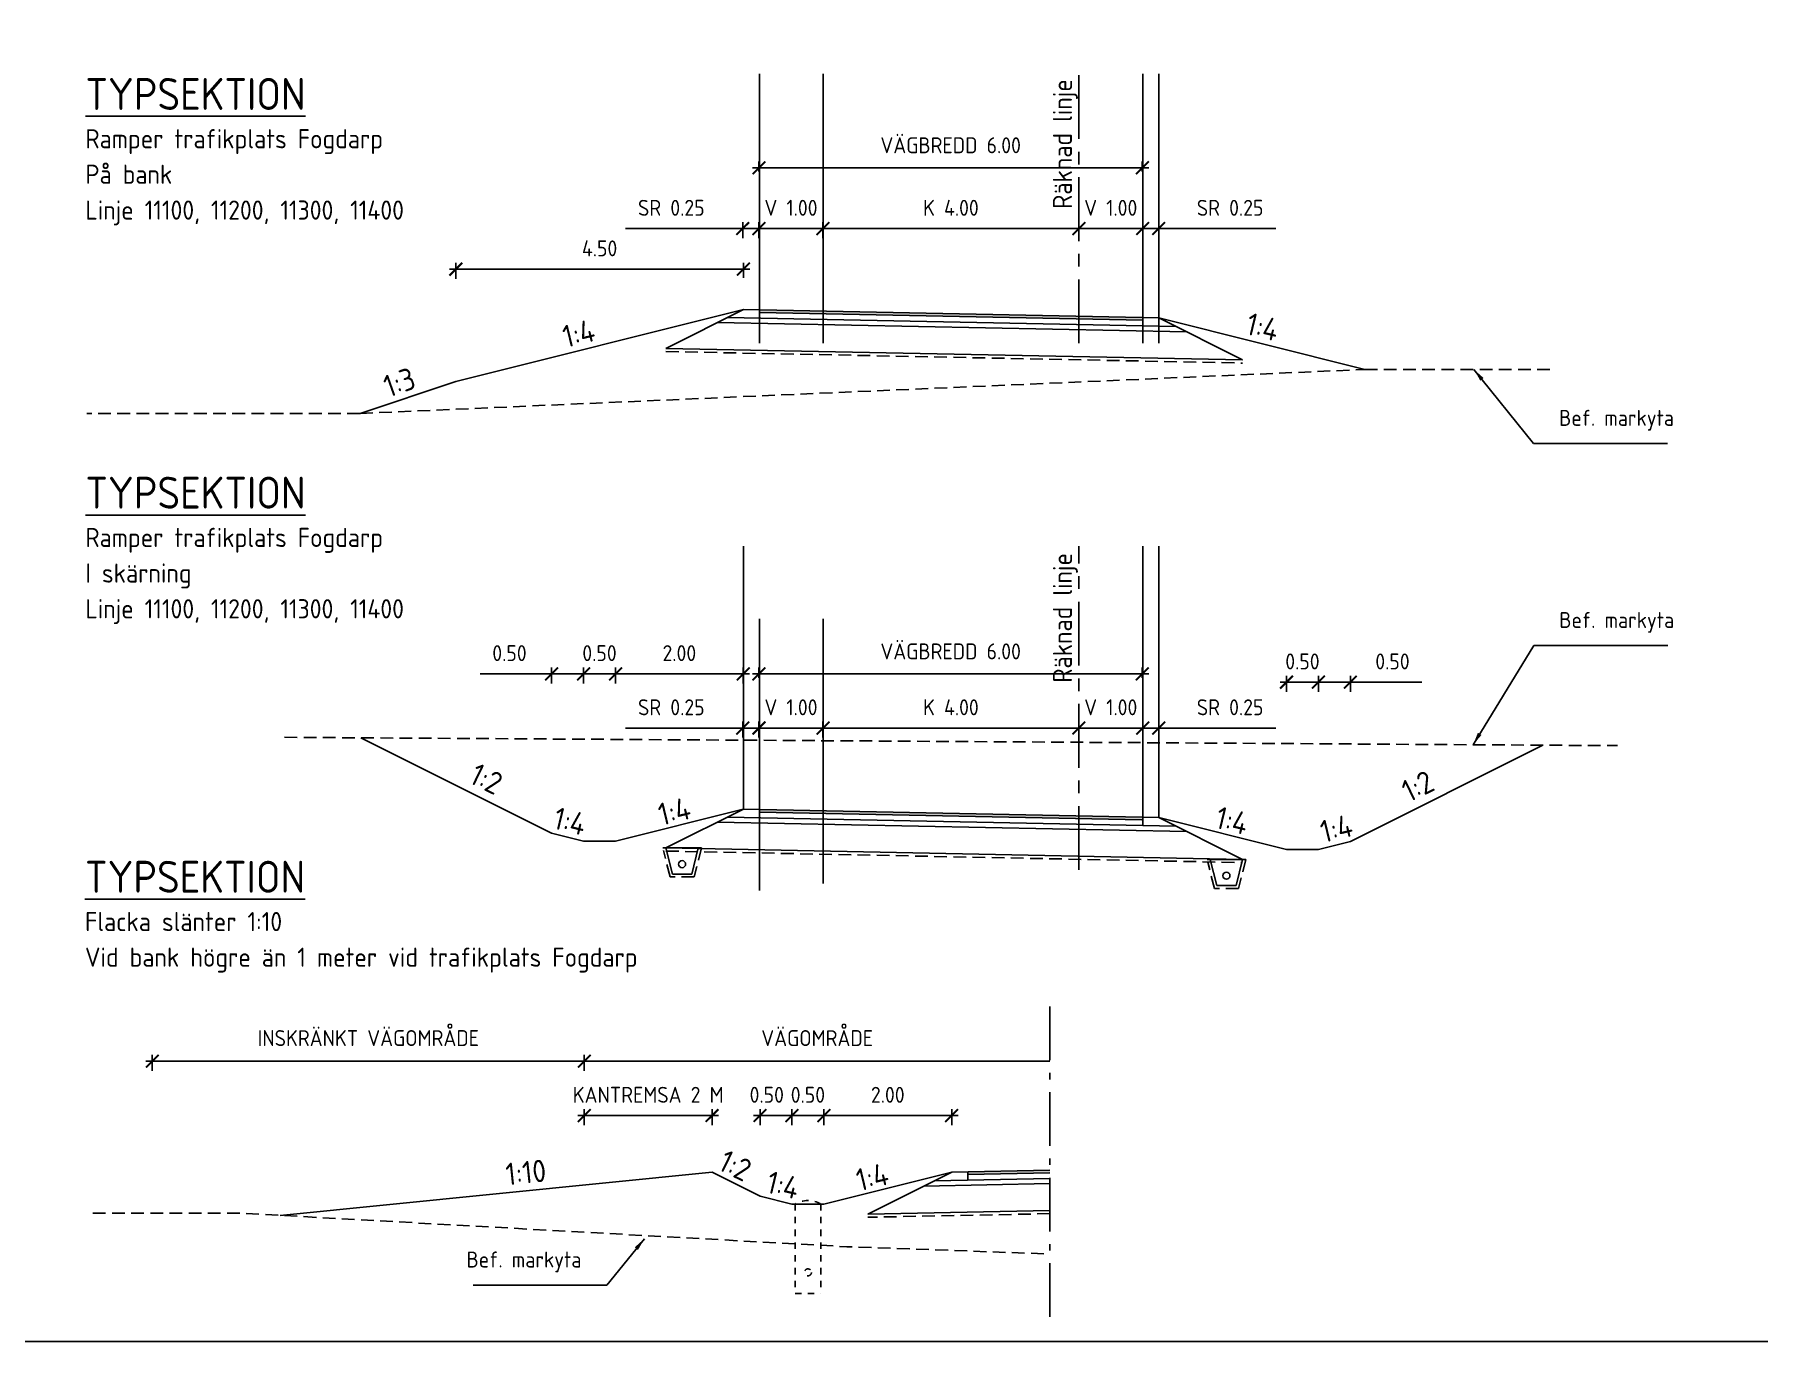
# Model space of a CAD drawing. Header units: metres. Extents: x 166439 to 168621, y 6226863 to 6228959.
# Drawn here: x 166595.54 to 166622.52, y 6226943.79 to 6226964.26 of the extents above; entities that cross this region are included whole.
import ezdxf

# ---------------------------------------------------------------- set-up
doc = ezdxf.new("R2010")
doc.units = ezdxf.units.M
doc.header["$LTSCALE"] = 0.1
doc.header["$MEASUREMENT"] = 0
for name, pattern in [('AA_DASHED_1', [2, 1, -1]), ('BH90_KONNEKTION', [6.7, 4.2, -1, 0.5, -1]), ('CENTER', [16, 10, -2, 2, -2]), ('DASHED_2', [3, 2, -1])]:
    doc.linetypes.add(name, pattern=pattern)
doc.layers.get('0').update_dxf_attribs({"linetype": 'CONTINUOUS'})
doc.layers.get('DEFPOINTS').update_dxf_attribs({"color": 5, "linetype": 'CONTINUOUS'})
for name, color, linetype in [('04_geotextil', 1, 'DASHED_2'), ('04_mått', 4, 'CONTINUOUS'), ('04_topp', 7, 'CONTINUOUS'), ('04_txt', 1, 'CONTINUOUS'), ('04_öb', 4, 'CONTINUOUS'), ('04_överyta', 3, 'CONTINUOUS'), ('3', 3, 'CONTINUOUS'), ('900_CENT', 4, 'CENTER'), ('Brunn_', 4, 'AA_DASHED_1'), ('KONNEKTION', 7, 'BH90_KONNEKTION'), ('M-372A', 8, 'DASHED_2'), ('M-373', 4, 'CONTINUOUS'), ('SEK', 1, 'CONTINUOUS')]:
    doc.layers.add(name, color=color, linetype=linetype)
doc.styles.add('ISO', font='iso.shx')
doc.dimstyles.new('BH90$0', dxfattribs={"dimscale": 0.05, "dimtxt": 2.5, "dimasz": 2, "dimexe": 1, "dimexo": 5, "dimgap": 2, "dimtad": 1, "dimzin": 0, "dimdsep": 46, "dimtxsty": 'ISO', "dimblk1": 'ARCHTICK', "dimblk2": 'ARCHTICK', "dimsah": 1, "dimcen": 1.5, "dimdle": 1, "dimadec": 0, "dimazin": 0, "dimtfac": 1, "dimtix": 1, "dimtmove": 0, "dimatfit": 3, "dimfxl": 1.5, "dimfxlon": 1, "dimtolj": 1, "dimtzin": 0, "dimarcsym": 0})
doc.dimstyles.new('BH90$7', dxfattribs={"dimscale": 0.05, "dimtxt": 2.5, "dimasz": 3, "dimexe": 2, "dimexo": 20, "dimgap": 1, "dimtad": 1, "dimzin": 0, "dimdsep": 46, "dimtxsty": 'ISO', "dimblk1": 'OPEN90', "dimblk2": 'OPEN90', "dimsah": 1, "dimcen": 4, "dimdle": 2, "dimadec": 0, "dimazin": 0, "dimtfac": 1, "dimtix": 1, "dimtmove": 0, "dimatfit": 3, "dimfxl": 2, "dimtolj": 1, "dimtzin": 0, "dimarcsym": 0})

# ---------------------------------------------------------------- blocks, each defined once
blk = doc.blocks.new('_ARCHTICK')
at = {"color": 0, "linetype": 'ByBlock', "const_width": 0.15}
blk.add_lwpolyline([(-0.5, -0.5), (0.5, 0.5)], dxfattribs=at)
blk = doc.blocks.new('*D207')
at = {"layer": '04_mått', "color": 0, "lineweight": -2}
for p, q in [((166607.781, 6226953.395), (166611.985, 6226953.395)), ((166607.881, 6226953.245), (166607.881, 6226953.495)), ((166611.885, 6226953.245), (166611.885, 6226953.495))]:
    blk.add_line(p, q, dxfattribs=at)
at = {"layer": 'DEFPOINTS', "color": 0}
for p in [(166611.885, 6226953.395), (166607.881, 6226952.099), (166611.885, 6226952.009)]:
    blk.add_point(p, dxfattribs=at)
at = {"layer": '04_mått', "color": 0, "lineweight": -2, "xscale": 0.2, "yscale": 0.2, "zscale": 0.2, "rotation": 180}
blk.add_blockref('_ARCHTICK', (166607.881, 6226953.395), dxfattribs=at)
at = {"layer": '04_mått', "color": 0, "lineweight": -2, "xscale": 0.2, "yscale": 0.2, "zscale": 0.2}
blk.add_blockref('_ARCHTICK', (166611.885, 6226953.395), dxfattribs=at)
at = {"layer": '04_mått', "color": 0, "insert": (166609.883, 6226953.72), "char_height": 0.25, "attachment_point": 5, "style": 'ISO'}
blk.add_mtext('\\A1;K 4.00', dxfattribs=at)
blk = doc.blocks.new('*D208')
at = {"layer": '04_mått', "color": 0, "lineweight": -2}
for p, q in [((166612.885, 6226953.395), (166612.685, 6226953.395)), ((166612.885, 6226953.245), (166612.885, 6226953.495)), ((166612.885, 6226953.395), (166613.135, 6226953.395)), ((166613.135, 6226953.245), (166613.135, 6226953.495)), ((166613.135, 6226953.395), (166614.971, 6226953.395))]:
    blk.add_line(p, q, dxfattribs=at)
at = {"layer": 'DEFPOINTS', "color": 0}
for p in [(166613.135, 6226953.395), (166612.885, 6226951.994), (166613.135, 6226951.985)]:
    blk.add_point(p, dxfattribs=at)
at = {"layer": '04_mått', "color": 0, "lineweight": -2, "xscale": 0.2, "yscale": 0.2, "zscale": 0.2}
blk.add_blockref('_ARCHTICK', (166612.885, 6226953.395), dxfattribs=at)
at = {"layer": '04_mått', "color": 0, "lineweight": -2, "xscale": 0.2, "yscale": 0.2, "zscale": 0.2, "rotation": 180}
blk.add_blockref('_ARCHTICK', (166613.135, 6226953.395), dxfattribs=at)
at = {"layer": '04_mått', "color": 0, "insert": (166614.253, 6226953.72), "char_height": 0.25, "attachment_point": 5, "style": 'ISO'}
blk.add_mtext('\\A1;SR 0.25', dxfattribs=at)
blk = doc.blocks.new('*D209')
at = {"layer": '04_mått', "color": 0, "lineweight": -2}
for p, q in [((166611.885, 6226953.395), (166611.685, 6226953.395)), ((166611.885, 6226953.245), (166611.885, 6226953.495)), ((166611.885, 6226953.395), (166612.885, 6226953.395)), ((166612.885, 6226953.245), (166612.885, 6226953.495)), ((166612.885, 6226953.395), (166613.085, 6226953.395))]:
    blk.add_line(p, q, dxfattribs=at)
at = {"layer": 'DEFPOINTS', "color": 0}
for p in [(166612.885, 6226953.395), (166611.885, 6226952.029), (166612.885, 6226952.013)]:
    blk.add_point(p, dxfattribs=at)
at = {"layer": '04_mått', "color": 0, "lineweight": -2, "xscale": 0.2, "yscale": 0.2, "zscale": 0.2}
blk.add_blockref('_ARCHTICK', (166611.885, 6226953.395), dxfattribs=at)
at = {"layer": '04_mått', "color": 0, "lineweight": -2, "xscale": 0.2, "yscale": 0.2, "zscale": 0.2, "rotation": 180}
blk.add_blockref('_ARCHTICK', (166612.885, 6226953.395), dxfattribs=at)
at = {"layer": '04_mått', "color": 0, "insert": (166612.385, 6226953.72), "char_height": 0.25, "attachment_point": 5, "style": 'ISO'}
blk.add_mtext('\\A1;V 1.00', dxfattribs=at)
blk = doc.blocks.new('*D210')
at = {"layer": '04_mått', "color": 0, "lineweight": -2}
for p, q in [((166606.625, 6226953.395), (166604.789, 6226953.395)), ((166606.625, 6226953.245), (166606.625, 6226953.495)), ((166606.879, 6226953.395), (166606.625, 6226953.395)), ((166606.879, 6226953.245), (166606.879, 6226953.495)), ((166606.879, 6226953.395), (166607.079, 6226953.395))]:
    blk.add_line(p, q, dxfattribs=at)
at = {"layer": 'DEFPOINTS', "color": 0}
for p in [(166606.625, 6226953.395), (166606.625, 6226952.125), (166606.879, 6226952.117)]:
    blk.add_point(p, dxfattribs=at)
at = {"layer": '04_mått', "color": 0, "lineweight": -2, "xscale": 0.2, "yscale": 0.2, "zscale": 0.2}
blk.add_blockref('_ARCHTICK', (166606.625, 6226953.395), dxfattribs=at)
at = {"layer": '04_mått', "color": 0, "lineweight": -2, "xscale": 0.2, "yscale": 0.2, "zscale": 0.2, "rotation": 180}
blk.add_blockref('_ARCHTICK', (166606.879, 6226953.395), dxfattribs=at)
at = {"layer": '04_mått', "color": 0, "insert": (166605.507, 6226953.72), "char_height": 0.25, "attachment_point": 5, "style": 'ISO'}
blk.add_mtext('\\A1;SR 0.25', dxfattribs=at)
blk = doc.blocks.new('*D211')
at = {"layer": '04_mått', "color": 0, "lineweight": -2}
for p, q in [((166606.879, 6226953.395), (166606.679, 6226953.395)), ((166606.879, 6226953.245), (166606.879, 6226953.495)), ((166607.881, 6226953.395), (166606.879, 6226953.395)), ((166607.881, 6226953.245), (166607.881, 6226953.495)), ((166607.881, 6226953.395), (166608.081, 6226953.395))]:
    blk.add_line(p, q, dxfattribs=at)
at = {"layer": 'DEFPOINTS', "color": 0}
for p in [(166606.879, 6226953.395), (166606.879, 6226952.117), (166607.881, 6226952.099)]:
    blk.add_point(p, dxfattribs=at)
at = {"layer": '04_mått', "color": 0, "lineweight": -2, "xscale": 0.2, "yscale": 0.2, "zscale": 0.2}
blk.add_blockref('_ARCHTICK', (166606.879, 6226953.395), dxfattribs=at)
at = {"layer": '04_mått', "color": 0, "lineweight": -2, "xscale": 0.2, "yscale": 0.2, "zscale": 0.2, "rotation": 180}
blk.add_blockref('_ARCHTICK', (166607.881, 6226953.395), dxfattribs=at)
at = {"layer": '04_mått', "color": 0, "insert": (166607.38, 6226953.72), "char_height": 0.25, "attachment_point": 5, "style": 'ISO'}
blk.add_mtext('\\A1;V 1.00', dxfattribs=at)
blk = doc.blocks.new('*D212')
at = {"layer": '04_mått', "color": 0, "lineweight": -2}
for p, q in [((166615.135, 6226953.963), (166615.135, 6226954.213)), ((166615.635, 6226953.963), (166615.635, 6226954.213)), ((166615.035, 6226954.113), (166615.735, 6226954.113))]:
    blk.add_line(p, q, dxfattribs=at)
at = {"layer": 'DEFPOINTS', "color": 0}
for p in [(166615.635, 6226954.113), (166615.135, 6226951.495), (166615.635, 6226951.495)]:
    blk.add_point(p, dxfattribs=at)
at = {"layer": '04_mått', "color": 0, "lineweight": -2, "xscale": 0.2, "yscale": 0.2, "zscale": 0.2, "rotation": 180}
blk.add_blockref('_ARCHTICK', (166615.135, 6226954.113), dxfattribs=at)
at = {"layer": '04_mått', "color": 0, "lineweight": -2, "xscale": 0.2, "yscale": 0.2, "zscale": 0.2}
blk.add_blockref('_ARCHTICK', (166615.635, 6226954.113), dxfattribs=at)
at = {"layer": '04_mått', "color": 0, "insert": (166615.385, 6226954.438), "char_height": 0.25, "attachment_point": 5, "style": 'ISO'}
blk.add_mtext('\\A1;0.50', dxfattribs=at)
blk = doc.blocks.new('*D213')
at = {"layer": '04_mått', "color": 0, "lineweight": -2}
for p, q in [((166615.635, 6226953.963), (166615.635, 6226954.213)), ((166616.135, 6226953.963), (166616.135, 6226954.213)), ((166615.535, 6226954.113), (166616.135, 6226954.113)), ((166616.135, 6226954.113), (166617.253, 6226954.113))]:
    blk.add_line(p, q, dxfattribs=at)
at = {"layer": 'DEFPOINTS', "color": 0}
for p in [(166616.135, 6226954.113), (166615.635, 6226951.495), (166616.135, 6226951.62)]:
    blk.add_point(p, dxfattribs=at)
at = {"layer": '04_mått', "color": 0, "lineweight": -2, "xscale": 0.2, "yscale": 0.2, "zscale": 0.2, "rotation": 180}
blk.add_blockref('_ARCHTICK', (166615.635, 6226954.113), dxfattribs=at)
at = {"layer": '04_mått', "color": 0, "lineweight": -2, "xscale": 0.2, "yscale": 0.2, "zscale": 0.2}
blk.add_blockref('_ARCHTICK', (166616.135, 6226954.113), dxfattribs=at)
at = {"layer": '04_mått', "color": 0, "insert": (166616.794, 6226954.438), "char_height": 0.25, "attachment_point": 5, "style": 'ISO'}
blk.add_mtext('\\A1;0.50', dxfattribs=at)
blk = doc.blocks.new('*D214')
at = {"layer": '04_mått', "color": 0, "lineweight": -2}
for p, q in [((166607.781, 6226961.216), (166611.985, 6226961.216)), ((166607.881, 6226961.066), (166607.881, 6226961.316)), ((166611.885, 6226961.066), (166611.885, 6226961.316))]:
    blk.add_line(p, q, dxfattribs=at)
at = {"layer": 'DEFPOINTS', "color": 0}
for p in [(166611.885, 6226961.216), (166607.881, 6226959.921), (166611.885, 6226959.831)]:
    blk.add_point(p, dxfattribs=at)
at = {"layer": '04_mått', "color": 0, "lineweight": -2, "xscale": 0.2, "yscale": 0.2, "zscale": 0.2, "rotation": 180}
blk.add_blockref('_ARCHTICK', (166607.881, 6226961.216), dxfattribs=at)
at = {"layer": '04_mått', "color": 0, "lineweight": -2, "xscale": 0.2, "yscale": 0.2, "zscale": 0.2}
blk.add_blockref('_ARCHTICK', (166611.885, 6226961.216), dxfattribs=at)
at = {"layer": '04_mått', "color": 0, "insert": (166609.883, 6226961.541), "char_height": 0.25, "attachment_point": 5, "style": 'ISO'}
blk.add_mtext('\\A1;K 4.00', dxfattribs=at)
blk = doc.blocks.new('*D215')
at = {"layer": '04_mått', "color": 0, "lineweight": -2}
for p, q in [((166612.885, 6226961.216), (166612.685, 6226961.216)), ((166612.885, 6226961.066), (166612.885, 6226961.316)), ((166612.885, 6226961.216), (166613.135, 6226961.216)), ((166613.135, 6226961.066), (166613.135, 6226961.316)), ((166613.135, 6226961.216), (166614.971, 6226961.216))]:
    blk.add_line(p, q, dxfattribs=at)
at = {"layer": 'DEFPOINTS', "color": 0}
for p in [(166613.135, 6226961.216), (166612.885, 6226959.816), (166613.135, 6226959.806)]:
    blk.add_point(p, dxfattribs=at)
at = {"layer": '04_mått', "color": 0, "lineweight": -2, "xscale": 0.2, "yscale": 0.2, "zscale": 0.2}
blk.add_blockref('_ARCHTICK', (166612.885, 6226961.216), dxfattribs=at)
at = {"layer": '04_mått', "color": 0, "lineweight": -2, "xscale": 0.2, "yscale": 0.2, "zscale": 0.2, "rotation": 180}
blk.add_blockref('_ARCHTICK', (166613.135, 6226961.216), dxfattribs=at)
at = {"layer": '04_mått', "color": 0, "insert": (166614.253, 6226961.541), "char_height": 0.25, "attachment_point": 5, "style": 'ISO'}
blk.add_mtext('\\A1;SR 0.25', dxfattribs=at)
blk = doc.blocks.new('*D216')
at = {"layer": '04_mått', "color": 0, "lineweight": -2}
for p, q in [((166611.885, 6226961.216), (166611.685, 6226961.216)), ((166611.885, 6226961.066), (166611.885, 6226961.316)), ((166611.885, 6226961.216), (166612.885, 6226961.216)), ((166612.885, 6226961.066), (166612.885, 6226961.316)), ((166612.885, 6226961.216), (166613.085, 6226961.216))]:
    blk.add_line(p, q, dxfattribs=at)
at = {"layer": 'DEFPOINTS', "color": 0}
for p in [(166612.885, 6226961.216), (166611.885, 6226959.851), (166612.885, 6226959.834)]:
    blk.add_point(p, dxfattribs=at)
at = {"layer": '04_mått', "color": 0, "lineweight": -2, "xscale": 0.2, "yscale": 0.2, "zscale": 0.2}
blk.add_blockref('_ARCHTICK', (166611.885, 6226961.216), dxfattribs=at)
at = {"layer": '04_mått', "color": 0, "lineweight": -2, "xscale": 0.2, "yscale": 0.2, "zscale": 0.2, "rotation": 180}
blk.add_blockref('_ARCHTICK', (166612.885, 6226961.216), dxfattribs=at)
at = {"layer": '04_mått', "color": 0, "insert": (166612.385, 6226961.541), "char_height": 0.25, "attachment_point": 5, "style": 'ISO'}
blk.add_mtext('\\A1;V 1.00', dxfattribs=at)
blk = doc.blocks.new('*D217')
at = {"layer": '04_mått', "color": 0, "lineweight": -2}
for p, q in [((166606.625, 6226961.216), (166604.789, 6226961.216)), ((166606.625, 6226961.066), (166606.625, 6226961.316)), ((166606.879, 6226961.216), (166606.625, 6226961.216)), ((166606.879, 6226961.066), (166606.879, 6226961.316)), ((166606.879, 6226961.216), (166607.079, 6226961.216))]:
    blk.add_line(p, q, dxfattribs=at)
at = {"layer": 'DEFPOINTS', "color": 0}
for p in [(166606.625, 6226961.216), (166606.625, 6226959.946), (166606.879, 6226959.938)]:
    blk.add_point(p, dxfattribs=at)
at = {"layer": '04_mått', "color": 0, "lineweight": -2, "xscale": 0.2, "yscale": 0.2, "zscale": 0.2}
blk.add_blockref('_ARCHTICK', (166606.625, 6226961.216), dxfattribs=at)
at = {"layer": '04_mått', "color": 0, "lineweight": -2, "xscale": 0.2, "yscale": 0.2, "zscale": 0.2, "rotation": 180}
blk.add_blockref('_ARCHTICK', (166606.879, 6226961.216), dxfattribs=at)
at = {"layer": '04_mått', "color": 0, "insert": (166605.507, 6226961.541), "char_height": 0.25, "attachment_point": 5, "style": 'ISO'}
blk.add_mtext('\\A1;SR 0.25', dxfattribs=at)
blk = doc.blocks.new('*D218')
at = {"layer": '04_mått', "color": 0, "lineweight": -2}
for p, q in [((166606.879, 6226961.216), (166606.679, 6226961.216)), ((166606.879, 6226961.066), (166606.879, 6226961.316)), ((166607.881, 6226961.216), (166606.879, 6226961.216)), ((166607.881, 6226961.066), (166607.881, 6226961.316)), ((166607.881, 6226961.216), (166608.081, 6226961.216))]:
    blk.add_line(p, q, dxfattribs=at)
at = {"layer": 'DEFPOINTS', "color": 0}
for p in [(166606.879, 6226961.216), (166606.879, 6226959.938), (166607.881, 6226959.921)]:
    blk.add_point(p, dxfattribs=at)
at = {"layer": '04_mått', "color": 0, "lineweight": -2, "xscale": 0.2, "yscale": 0.2, "zscale": 0.2}
blk.add_blockref('_ARCHTICK', (166606.879, 6226961.216), dxfattribs=at)
at = {"layer": '04_mått', "color": 0, "lineweight": -2, "xscale": 0.2, "yscale": 0.2, "zscale": 0.2, "rotation": 180}
blk.add_blockref('_ARCHTICK', (166607.881, 6226961.216), dxfattribs=at)
at = {"layer": '04_mått', "color": 0, "insert": (166607.38, 6226961.541), "char_height": 0.25, "attachment_point": 5, "style": 'ISO'}
blk.add_mtext('\\A1;V 1.00', dxfattribs=at)
blk = doc.blocks.new('*D219')
at = {"layer": '04_mått', "color": 0, "lineweight": -2}
for p, q in [((166606.733, 6226954.243), (166604.533, 6226954.243)), ((166604.633, 6226954.093), (166604.633, 6226954.343)), ((166606.633, 6226954.093), (166606.633, 6226954.343))]:
    blk.add_line(p, q, dxfattribs=at)
at = {"layer": 'DEFPOINTS', "color": 0}
for p in [(166604.633, 6226954.243), (166606.633, 6226952.124), (166604.633, 6226951.625)]:
    blk.add_point(p, dxfattribs=at)
at = {"layer": '04_mått', "color": 0, "lineweight": -2, "xscale": 0.2, "yscale": 0.2, "zscale": 0.2, "rotation": 180}
blk.add_blockref('_ARCHTICK', (166604.633, 6226954.243), dxfattribs=at)
at = {"layer": '04_mått', "color": 0, "lineweight": -2, "xscale": 0.2, "yscale": 0.2, "zscale": 0.2}
blk.add_blockref('_ARCHTICK', (166606.633, 6226954.243), dxfattribs=at)
at = {"layer": '04_mått', "color": 0, "insert": (166605.633, 6226954.568), "char_height": 0.25, "attachment_point": 5, "style": 'ISO'}
blk.add_mtext('\\A1;2.00', dxfattribs=at)
blk = doc.blocks.new('*D220')
at = {"layer": '04_mått', "color": 0, "lineweight": -2}
for p, q in [((166604.733, 6226954.243), (166604.033, 6226954.243)), ((166604.133, 6226954.093), (166604.133, 6226954.343)), ((166604.633, 6226954.093), (166604.633, 6226954.343))]:
    blk.add_line(p, q, dxfattribs=at)
at = {"layer": 'DEFPOINTS', "color": 0}
for p in [(166604.133, 6226954.243), (166604.133, 6226951.625), (166604.633, 6226951.625)]:
    blk.add_point(p, dxfattribs=at)
at = {"layer": '04_mått', "color": 0, "lineweight": -2, "xscale": 0.2, "yscale": 0.2, "zscale": 0.2, "rotation": 180}
blk.add_blockref('_ARCHTICK', (166604.133, 6226954.243), dxfattribs=at)
at = {"layer": '04_mått', "color": 0, "lineweight": -2, "xscale": 0.2, "yscale": 0.2, "zscale": 0.2}
blk.add_blockref('_ARCHTICK', (166604.633, 6226954.243), dxfattribs=at)
at = {"layer": '04_mått', "color": 0, "insert": (166604.383, 6226954.568), "char_height": 0.25, "attachment_point": 5, "style": 'ISO'}
blk.add_mtext('\\A1;0.50', dxfattribs=at)
blk = doc.blocks.new('*D221')
at = {"layer": '04_mått', "color": 0, "lineweight": -2}
for p, q in [((166603.633, 6226954.243), (166602.515, 6226954.243)), ((166603.633, 6226954.093), (166603.633, 6226954.343)), ((166604.233, 6226954.243), (166603.633, 6226954.243)), ((166604.133, 6226954.093), (166604.133, 6226954.343))]:
    blk.add_line(p, q, dxfattribs=at)
at = {"layer": 'DEFPOINTS', "color": 0}
for p in [(166603.633, 6226954.243), (166603.633, 6226951.75), (166604.133, 6226951.625)]:
    blk.add_point(p, dxfattribs=at)
at = {"layer": '04_mått', "color": 0, "lineweight": -2, "xscale": 0.2, "yscale": 0.2, "zscale": 0.2, "rotation": 180}
blk.add_blockref('_ARCHTICK', (166603.633, 6226954.243), dxfattribs=at)
at = {"layer": '04_mått', "color": 0, "lineweight": -2, "xscale": 0.2, "yscale": 0.2, "zscale": 0.2}
blk.add_blockref('_ARCHTICK', (166604.133, 6226954.243), dxfattribs=at)
at = {"layer": '04_mått', "color": 0, "insert": (166602.974, 6226954.568), "char_height": 0.25, "attachment_point": 5, "style": 'ISO'}
blk.add_mtext('\\A1;0.50', dxfattribs=at)
blk = doc.blocks.new('*D222')
at = {"layer": '04_mått', "color": 0, "lineweight": -2}
for p, q in [((166602.135, 6226960.431), (166602.135, 6226960.681)), ((166606.635, 6226960.446), (166606.635, 6226960.681)), ((166602.035, 6226960.581), (166606.735, 6226960.581))]:
    blk.add_line(p, q, dxfattribs=at)
at = {"layer": 'DEFPOINTS', "color": 0}
for p in [(166606.635, 6226960.581), (166606.635, 6226959.946), (166602.135, 6226958.821)]:
    blk.add_point(p, dxfattribs=at)
at = {"layer": '04_mått', "color": 0, "lineweight": -2, "xscale": 0.2, "yscale": 0.2, "zscale": 0.2, "rotation": 180}
blk.add_blockref('_ARCHTICK', (166602.135, 6226960.581), dxfattribs=at)
at = {"layer": '04_mått', "color": 0, "lineweight": -2, "xscale": 0.2, "yscale": 0.2, "zscale": 0.2}
blk.add_blockref('_ARCHTICK', (166606.635, 6226960.581), dxfattribs=at)
at = {"layer": '04_mått', "color": 0, "insert": (166604.385, 6226960.906), "char_height": 0.25, "attachment_point": 5, "style": 'ISO'}
blk.add_mtext('\\A1;4.50', dxfattribs=at)
blk = doc.blocks.new('*D229')
at = {"layer": '04_mått', "color": 0, "lineweight": -2}
for p, q in [((166612.979, 6226954.243), (166606.779, 6226954.243)), ((166606.879, 6226954.182), (166606.879, 6226954.343)), ((166612.879, 6226954.182), (166612.879, 6226954.343))]:
    blk.add_line(p, q, dxfattribs=at)
at = {"layer": 'DEFPOINTS', "color": 0}
for p in [(166606.879, 6226954.243), (166606.879, 6226953.682), (166612.879, 6226953.682)]:
    blk.add_point(p, dxfattribs=at)
at = {"layer": '04_mått', "color": 0, "lineweight": -2, "xscale": 0.2, "yscale": 0.2, "zscale": 0.2, "rotation": 180}
blk.add_blockref('_ARCHTICK', (166606.879, 6226954.243), dxfattribs=at)
at = {"layer": '04_mått', "color": 0, "lineweight": -2, "xscale": 0.2, "yscale": 0.2, "zscale": 0.2}
blk.add_blockref('_ARCHTICK', (166612.879, 6226954.243), dxfattribs=at)
at = {"layer": '04_mått', "color": 0, "insert": (166609.879, 6226954.595), "char_height": 0.25, "attachment_point": 5, "style": 'ISO'}
blk.add_mtext('\\A1;VÄGBREDD 6.00', dxfattribs=at)
blk = doc.blocks.new('*D230')
at = {"layer": '04_mått', "color": 0, "lineweight": -2}
for p, q in [((166606.879, 6226962.107), (166606.879, 6226962.268)), ((166612.879, 6226962.107), (166612.879, 6226962.268)), ((166612.979, 6226962.168), (166606.779, 6226962.168))]:
    blk.add_line(p, q, dxfattribs=at)
at = {"layer": 'DEFPOINTS', "color": 0}
for p in [(166606.879, 6226962.168), (166606.879, 6226961.607), (166612.879, 6226961.607)]:
    blk.add_point(p, dxfattribs=at)
at = {"layer": '04_mått', "color": 0, "lineweight": -2, "xscale": 0.2, "yscale": 0.2, "zscale": 0.2, "rotation": 180}
blk.add_blockref('_ARCHTICK', (166606.879, 6226962.168), dxfattribs=at)
at = {"layer": '04_mått', "color": 0, "lineweight": -2, "xscale": 0.2, "yscale": 0.2, "zscale": 0.2}
blk.add_blockref('_ARCHTICK', (166612.879, 6226962.168), dxfattribs=at)
at = {"layer": '04_mått', "color": 0, "insert": (166609.879, 6226962.52), "char_height": 0.25, "attachment_point": 5, "style": 'ISO'}
blk.add_mtext('\\A1;VÄGBREDD 6.00', dxfattribs=at)
blk = doc.blocks.new('*D169')
at = {"layer": '04_mått', "color": 0, "lineweight": -2}
for p, q in [((166597.384, 6226948.029), (166597.384, 6226948.279)), ((166604.145, 6226948.029), (166604.145, 6226948.279)), ((166597.284, 6226948.179), (166604.245, 6226948.179))]:
    blk.add_line(p, q, dxfattribs=at)
at = {"layer": 'DEFPOINTS', "color": 0}
for p in [(166604.145, 6226948.179), (166604.145, 6226946.241), (166597.384, 6226945.765)]:
    blk.add_point(p, dxfattribs=at)
at = {"layer": '04_mått', "color": 0, "lineweight": -2, "xscale": 0.2, "yscale": 0.2, "zscale": 0.2, "rotation": 180}
blk.add_blockref('_ARCHTICK', (166597.384, 6226948.179), dxfattribs=at)
at = {"layer": '04_mått', "color": 0, "lineweight": -2, "xscale": 0.2, "yscale": 0.2, "zscale": 0.2}
blk.add_blockref('_ARCHTICK', (166604.145, 6226948.179), dxfattribs=at)
at = {"layer": '04_mått', "color": 0, "insert": (166600.765, 6226948.54), "char_height": 0.25, "attachment_point": 5, "style": 'ISO'}
blk.add_mtext('\\A1;INSKRÄNKT VÄGOMRÅDE', dxfattribs=at)
blk = doc.blocks.new('*D170')
at = {"layer": '04_mått', "color": 0, "lineweight": -2}
for p, q in [((166604.145, 6226947.177), (166604.145, 6226947.427)), ((166606.145, 6226947.177), (166606.145, 6226947.427)), ((166604.045, 6226947.327), (166606.245, 6226947.327))]:
    blk.add_line(p, q, dxfattribs=at)
at = {"layer": 'DEFPOINTS', "color": 0}
for p in [(166606.145, 6226947.327), (166606.145, 6226946.441), (166604.145, 6226946.241)]:
    blk.add_point(p, dxfattribs=at)
at = {"layer": '04_mått', "color": 0, "lineweight": -2, "xscale": 0.2, "yscale": 0.2, "zscale": 0.2, "rotation": 180}
blk.add_blockref('_ARCHTICK', (166604.145, 6226947.327), dxfattribs=at)
at = {"layer": '04_mått', "color": 0, "lineweight": -2, "xscale": 0.2, "yscale": 0.2, "zscale": 0.2}
blk.add_blockref('_ARCHTICK', (166606.145, 6226947.327), dxfattribs=at)
at = {"layer": '04_mått', "color": 0, "insert": (166605.145, 6226947.652), "char_height": 0.25, "attachment_point": 5, "style": 'ISO'}
blk.add_mtext('\\A1;KANTREMSA 2 M', dxfattribs=at)
blk = doc.blocks.new('*D171')
at = {"layer": '04_mått', "color": 0, "lineweight": -2}
for p, q in [((166607.895, 6226947.177), (166607.895, 6226947.427)), ((166609.895, 6226947.177), (166609.895, 6226947.427)), ((166609.995, 6226947.327), (166607.795, 6226947.327))]:
    blk.add_line(p, q, dxfattribs=at)
at = {"layer": 'DEFPOINTS', "color": 0}
for p in [(166607.895, 6226947.327), (166609.895, 6226946.441), (166607.895, 6226945.941)]:
    blk.add_point(p, dxfattribs=at)
at = {"layer": '04_mått', "color": 0, "lineweight": -2, "xscale": 0.2, "yscale": 0.2, "zscale": 0.2, "rotation": 180}
blk.add_blockref('_ARCHTICK', (166607.895, 6226947.327), dxfattribs=at)
at = {"layer": '04_mått', "color": 0, "lineweight": -2, "xscale": 0.2, "yscale": 0.2, "zscale": 0.2}
blk.add_blockref('_ARCHTICK', (166609.895, 6226947.327), dxfattribs=at)
at = {"layer": '04_mått', "color": 0, "insert": (166608.895, 6226947.652), "char_height": 0.25, "attachment_point": 5, "style": 'ISO'}
blk.add_mtext('\\A1;2.00', dxfattribs=at)
blk = doc.blocks.new('*D172')
at = {"layer": '04_mått', "color": 0, "lineweight": -2}
for p, q in [((166607.395, 6226947.177), (166607.395, 6226947.427)), ((166607.895, 6226947.177), (166607.895, 6226947.427)), ((166607.995, 6226947.327), (166607.295, 6226947.327))]:
    blk.add_line(p, q, dxfattribs=at)
at = {"layer": 'DEFPOINTS', "color": 0}
for p in [(166607.395, 6226947.327), (166607.395, 6226945.941), (166607.895, 6226945.941)]:
    blk.add_point(p, dxfattribs=at)
at = {"layer": '04_mått', "color": 0, "lineweight": -2, "xscale": 0.2, "yscale": 0.2, "zscale": 0.2, "rotation": 180}
blk.add_blockref('_ARCHTICK', (166607.395, 6226947.327), dxfattribs=at)
at = {"layer": '04_mått', "color": 0, "lineweight": -2, "xscale": 0.2, "yscale": 0.2, "zscale": 0.2}
blk.add_blockref('_ARCHTICK', (166607.895, 6226947.327), dxfattribs=at)
at = {"layer": '04_mått', "color": 0, "insert": (166607.645, 6226947.652), "char_height": 0.25, "attachment_point": 5, "style": 'ISO'}
blk.add_mtext('\\A1;0.50', dxfattribs=at)

msp = doc.modelspace()

# ---------------------------------------------------------------- hatches: boundary and pattern name
at = {"layer": '04_topp'}
h = msp.add_hatch(color=256, dxfattribs=at)
h.paths.add_polyline_path([(166611.8851, 6226959.8012), (166611.8851, 6226959.8412), (166607.8851, 6226959.9212), (166607.8851, 6226959.8812)])
h.paths.add_polyline_path([(166606.8851, 6226959.9412), (166606.8851, 6226959.9012), (166607.8851, 6226959.8812), (166607.8851, 6226959.9212)])
h.paths.add_polyline_path([(166611.8851, 6226959.8412), (166611.8851, 6226959.8012), (166612.8851, 6226959.7812), (166612.8851, 6226959.8212)])
h = msp.add_hatch(color=256, dxfattribs=at)
h.paths.add_polyline_path([(166607.8851, 6226952.0995), (166607.8851, 6226952.0595), (166611.8851, 6226951.9795), (166611.8851, 6226952.0195)])
h.paths.add_polyline_path([(166607.8851, 6226952.0995), (166606.8851, 6226952.1195), (166606.8851, 6226952.0795), (166607.8851, 6226952.0595)])
h.paths.add_polyline_path([(166611.8851, 6226951.9795), (166612.8851, 6226951.9595), (166612.8851, 6226951.9995), (166611.8851, 6226952.0195)])
msp.add_hatch(color=256, dxfattribs=at).paths.add_polyline_path([(166611.4333, 6226946.4314), (166611.4333, 6226946.4714), (166610.1454, 6226946.4457), (166610.1454, 6226946.4057)])

# ---------------------------------------------------------------- linework, layer by layer
at = {"layer": '04_geotextil'}
for p, q in [((166605.4224, 6226959.2903), (166614.4469, 6226959.1098)), ((166605.4868, 6226951.0636), (166605.3837, 6226951.4759)), ((166605.4224, 6226951.4687), (166614.4469, 6226951.2882)), ((166605.9786, 6226951.5186), (166605.8649, 6226951.0636)), ((166614.0064, 6226950.8832), (166613.9033, 6226951.2954)), ((166614.4982, 6226951.3382), (166614.3844, 6226950.8832)), ((166605.8649, 6226951.0636), (166605.4868, 6226951.0636)), ((166614.3844, 6226950.8832), (166614.0064, 6226950.8832)), ((166611.4333, 6226945.7913), (166608.5837, 6226945.7343))]:
    msp.add_line(p, q, dxfattribs=at)
at = {"layer": '04_mått'}
for p, q in [((166604.1454, 6226948.029), (166604.1454, 6226948.279)), ((166611.4333, 6226948.179), (166604.0454, 6226948.179)), ((166606.8954, 6226947.1774), (166606.8954, 6226947.4274)), ((166607.3954, 6226947.1774), (166607.3954, 6226947.4274)), ((166607.4954, 6226947.3274), (166606.7954, 6226947.3274))]:
    msp.add_line(p, q, dxfattribs=at)
at = {"layer": '04_öb'}
for p, q in [((166606.6351, 6226959.9462), (166605.4234, 6226959.3403)), ((166613.1351, 6226959.8162), (166614.4479, 6226959.1598)), ((166606.2312, 6226959.7442), (166613.5727, 6226959.5974)), ((166605.4234, 6226959.3403), (166614.4479, 6226959.1598)), ((166606.6351, 6226952.1245), (166605.4234, 6226951.5186)), ((166613.1351, 6226951.9945), (166614.4479, 6226951.3382)), ((166606.2312, 6226951.9226), (166613.5727, 6226951.7757)), ((166605.4234, 6226951.5186), (166614.4479, 6226951.3382)), ((166605.5259, 6226951.1086), (166605.4234, 6226951.5186)), ((166605.9284, 6226951.5186), (166605.8259, 6226951.1086)), ((166614.0454, 6226950.9282), (166613.9429, 6226951.3382)), ((166614.4479, 6226951.3382), (166614.3454, 6226950.9282)), ((166605.8259, 6226951.1086), (166605.5259, 6226951.1086)), ((166614.3454, 6226950.9282), (166614.0454, 6226950.9282)), ((166609.8954, 6226946.4407), (166608.5827, 6226945.7843)), ((166611.4333, 6226946.2614), (166609.4578, 6226946.2219)), ((166611.4333, 6226945.8413), (166608.5827, 6226945.7843))]:
    msp.add_line(p, q, dxfattribs=at)
at = {"layer": '04_överyta'}
for p, q in [((166606.3851, 6226959.8211), (166613.406, 6226959.6807)), ((166606.6351, 6226959.9462), (166613.1351, 6226959.8162)), ((166606.8851, 6226959.9412), (166606.8851, 6226959.9012)), ((166606.8851, 6226959.9012), (166612.8851, 6226959.7812)), ((166612.8851, 6226959.8212), (166612.8851, 6226959.7812)), ((166603.6333, 6226951.7496), (166600.6482, 6226953.2421)), ((166616.1351, 6226951.6195), (166619.1497, 6226953.1268)), ((166606.6333, 6226952.1246), (166604.6333, 6226951.6246)), ((166606.3851, 6226951.9995), (166613.406, 6226951.8591)), ((166606.6351, 6226952.1245), (166613.1351, 6226951.9945)), ((166606.8851, 6226952.0795), (166612.8692, 6226951.9599)), ((166612.8851, 6226951.9995), (166612.8851, 6226951.9595)), ((166612.8851, 6226951.9995), (166612.8851, 6226951.8695)), ((166613.1351, 6226951.9945), (166615.1351, 6226951.4945)), ((166604.1333, 6226951.6246), (166603.6333, 6226951.7496)), ((166604.6333, 6226951.6246), (166604.1333, 6226951.6246)), ((166615.1351, 6226951.4945), (166615.6351, 6226951.4945)), ((166615.6351, 6226951.4945), (166616.1351, 6226951.6195)), ((166606.8851, 6226950.9791), (166606.8851, 6226950.939)), ((166606.8851, 6226950.9791), (166606.8851, 6226950.849)), ((166610.1454, 6226946.4457), (166610.1454, 6226946.3157))]:
    msp.add_line(p, q, dxfattribs=at)
for points in [[(166606.6351, 6226959.9462), (166602.1351, 6226958.8212)], [(166613.1351, 6226959.8162), (166616.3594, 6226959.0101)], [(166602.1351, 6226958.8212), (166600.6351, 6226958.3212)], [(166606.1454, 6226946.4407), (166599.3842, 6226945.7646)], [(166606.1454, 6226946.4407), (166606.8954, 6226946.0657), (166607.3954, 6226945.9407), (166607.8954, 6226945.9407), (166609.8954, 6226946.4407), (166609.8954, 6226946.4407)]]:
    msp.add_lwpolyline(points, dxfattribs=at)
at = {"layer": '04_överyta', "flags": 128}
for points in [[(166606.8851, 6226959.9412), (166606.8851, 6226959.8111)], [(166612.8851, 6226959.8212), (166612.8851, 6226959.6911)]]:
    msp.add_lwpolyline(points, dxfattribs=at)
at = {"layer": '3'}
for p, q in [((166611.4333, 6226946.3414), (166609.6245, 6226946.3052)), ((166611.4333, 6226946.4714), (166609.8954, 6226946.4407)), ((166611.4333, 6226946.4314), (166610.1454, 6226946.4057))]:
    msp.add_line(p, q, dxfattribs=at)
at = {"layer": '900_CENT'}
for p, q in [((166611.8851, 6226959.4194), (166611.8851, 6226963.6411)), ((166611.8851, 6226951.1729), (166611.8851, 6226956.2433))]:
    msp.add_line(p, q, dxfattribs=at)
at = {"layer": 'Brunn_', "flags": 128}
for points in [[(166607.4454, 6226945.9407), (166607.4454, 6226944.5407)], [(166607.8454, 6226945.9407), (166607.8454, 6226944.5407)], [(166607.4454, 6226944.5407), (166607.8454, 6226944.5407)]]:
    msp.add_lwpolyline(points, dxfattribs=at)
at = {"layer": 'Brunn_'}
msp.add_circle((166607.6454, 6226944.8718), 0.055, dxfattribs=at)
msp.add_arc((166607.6454, 6226945.6151), 0.3821, 58.43504, 121.56496, dxfattribs=at)
at = {"layer": 'DEFPOINTS'}
for p, q in [((166606.8851, 6226959.4194), (166606.8851, 6226963.6411)), ((166607.8851, 6226959.4194), (166607.8851, 6226963.6411)), ((166612.8851, 6226959.4194), (166612.8851, 6226963.6411)), ((166613.1351, 6226959.4194), (166613.1351, 6226963.6411)), ((166606.6351, 6226952.1245), (166606.6351, 6226956.2433)), ((166612.8851, 6226951.9995), (166612.8851, 6226956.2433)), ((166613.1351, 6226951.9945), (166613.1351, 6226956.2433)), ((166606.8851, 6226950.9791), (166606.8851, 6226955.1028)), ((166607.8851, 6226950.9591), (166607.8851, 6226955.1028)), ((166605.3731, 6226951.5186), (166605.9786, 6226951.5186)), ((166613.8926, 6226951.3382), (166614.4982, 6226951.3382))]:
    msp.add_line(p, q, dxfattribs=at)
at = {"layer": 'DEFPOINTS', "flags": 128}
msp.add_lwpolyline([(166561.8364, 6226943.7888), (166561.8364, 6226999.1888), (166622.9364, 6226999.1888), (166622.9364, 6226999.1888), (166622.9364, 6226953.6888), (166622.9364, 6226943.7888)], close=True, dxfattribs=at)
at = {"layer": 'KONNEKTION', "ltscale": 2, "flags": 128}
msp.add_lwpolyline([(166611.4333, 6226944.1742), (166611.4333, 6226949.1113)], dxfattribs=at)
at = {"layer": 'M-372A', "flags": 128}
for points in [[(166600.6351, 6226958.3212), (166616.3594, 6226959.0101)], [(166616.3594, 6226959.0101), (166619.3062, 6226959.0101)], [(166600.6351, 6226958.3212), (166596.3606, 6226958.3212)], [(166599.4529, 6226953.2496), (166620.3155, 6226953.1195)], [(166596.4537, 6226945.7985), (166598.7725, 6226945.7985), (166608.2525, 6226945.2731), (166611.4333, 6226945.1606)]]:
    msp.add_lwpolyline(points, dxfattribs=at)
at = {"layer": 'M-373'}
for centre in [(166605.6759, 6226951.2636), (166614.1954, 6226951.0832)]:
    msp.add_circle(centre, 0.055, dxfattribs=at)

# ---------------------------------------------------------------- block references
at = {"layer": '04_mått', "xscale": 0.2000000000116415, "yscale": 0.2000000001862645, "zscale": 0.2, "rotation": 180}
for p in [(166604.1454, 6226948.179), (166606.8954, 6226947.3274)]:
    msp.add_blockref('_ARCHTICK', p, dxfattribs=at)
at = {"layer": '04_mått', "xscale": 0.2000000000116415, "yscale": 0.2000000001862645, "zscale": 0.2}
msp.add_blockref('_ARCHTICK', (166607.3954, 6226947.3274), dxfattribs=at)

# ---------------------------------------------------------------- texts
at = {"layer": '04_mått', "style": 'ISO'}
for s, rotation, p in [('1:4', 346.42098, (166614.4797, 6226959.5642)), ('1:4', 13.57902, (166603.857, 6226959.3464)), ('1:3', 19.50305, (166601.0825, 6226958.5638)), ('1:2', 334.05672, (166602.3218, 6226952.5452)), ('1:2', 25.94328, (166617.0532, 6226952.2238)), ('1:4', 13.57902, (166605.3542, 6226951.8643)), ('1:4', 346.47956, (166603.6386, 6226951.8239)), ('1:4', 346.42098, (166614.0011, 6226951.8341)), ('1:4', 13.52044, (166615.7166, 6226951.5945)), ('1:10', 5.93296, (166602.9344, 6226946.2311)), ('1:2', 334.05672, (166606.2175, 6226946.4898)), ('1:4', 346.47956, (166606.975, 6226946.1258)), ('1:4', 13.57902, (166608.4517, 6226946.1382))]:
    msp.add_text(s, height=0.35, rotation=rotation, dxfattribs=at).set_placement(p)
at = {"layer": '04_mått', "char_height": 0.25, "style": 'ISO'}
for s, insert, attachment_point in [('Bef. markyta', (166619.402, 6226958.0513), 7), ('Bef. markyta', (166619.405, 6226954.8865), 7), ('\\A1;VÄGOMRÅDE', (166607.7894, 6226948.5397), 5), ('\\A1;0.50', (166607.0008, 6226947.6524), 5), ('Bef. markyta', (166604.1004, 6226944.8725), 9)]:
    msp.add_mtext(s, dxfattribs=dict(at, insert=insert, attachment_point=attachment_point))
at = {"layer": '04_txt', "style": 'ISO'}
for p in [(166611.7791, 6226961.5244), (166611.7791, 6226954.1051)]:
    msp.add_text('Räknad linje', height=0.3, rotation=90, dxfattribs=at).set_placement(p)
at = {"layer": 'SEK', "color": 7, "style": 'ISO'}
for p in [(166596.3364, 6226963.0736), (166596.3364, 6226956.8304), (166596.3301, 6226950.8159)]:
    msp.add_text('%%UTYPSEKTION', height=0.5, dxfattribs=at).set_placement(p)
at = {"layer": 'SEK', "color": 3, "style": 'ISO'}
for s, p in [('Ramper trafikplats Fogdarp', (166596.3364, 6226962.4722)), ('På bank', (166596.3364, 6226961.9168)), ('Linje 11100, 11200, 11300, 11400', (166596.3364, 6226961.3555)), ('Ramper trafikplats Fogdarp', (166596.3364, 6226956.229)), ('I skärning', (166596.3364, 6226955.6716)), ('Linje 11100, 11200, 11300, 11400', (166596.3364, 6226955.1124)), ('Flacka slänter 1:10', (166596.3301, 6226950.2145)), ('Vid bank högre än 1 meter vid trafikplats Fogdarp', (166596.3301, 6226949.657))]:
    msp.add_text(s, height=0.3, dxfattribs=at).set_placement(p)

# ---------------------------------------------------------------- dimensions: what is measured, and where the dimension line sits
at = {"layer": '04_mått'}
for base, p1, p2, text, override, picture, middle in [((166606.8788, 6226962.1678), (166612.8788, 6226961.6066), (166606.8788, 6226961.6066), 'VÄGBREDD <>', {"dimscale": 0.1}, '*D230', (166609.8788, 6226962.5196)), ((166611.8851, 6226961.2162), (166607.8807, 6226959.9211), (166611.8851, 6226959.8305), 'K <>', {"dimscale": 0.1}, '*D214', (166609.8829, 6226961.5412)), ((166612.8851, 6226961.2162), (166611.8851, 6226959.8507), (166612.8851, 6226959.8341), 'V <>', {"dimscale": 0.1}, '*D216', (166612.3851, 6226961.5412)), ((166606.8788, 6226954.2432), (166612.8788, 6226953.682), (166606.8788, 6226953.682), 'VÄGBREDD <>', {"dimscale": 0.1}, '*D229', (166609.8788, 6226954.595)), ((166611.8851, 6226953.3946), (166607.8807, 6226952.0994), (166611.8851, 6226952.0089), 'K <>', {"dimscale": 0.1}, '*D207', (166609.8829, 6226953.7196)), ((166612.8851, 6226953.3946), (166611.8851, 6226952.0291), (166612.8851, 6226952.0125), 'V <>', {"dimscale": 0.1}, '*D209', (166612.3851, 6226953.7196)), ((166604.1454, 6226948.179), (166597.3842, 6226945.7646), (166604.1454, 6226946.2407), 'INSKRÄNKT VÄGOMRÅDE', {"dimscale": 0.1, "dimdec": 3, "dimadec": 2, "dimtdec": 3}, '*D169', (166600.7648, 6226948.5397))]:
    dim = msp.add_linear_dim(base=base, p1=p1, p2=p2, text=text, dimstyle='BH90$0', override=override, dxfattribs=at)
    dim.commit()
    dim.dimension.update_dxf_attribs({"geometry": picture, "text_midpoint": middle})
for base, p1, p2, picture, middle in [((166606.6251, 6226961.2162), (166606.8788, 6226959.9384), (166606.6251, 6226959.9462), '*D217', (166605.5073, 6226961.2162)), ((166606.6251, 6226953.3946), (166606.8788, 6226952.1168), (166606.6251, 6226952.1245), '*D210', (166605.5073, 6226953.3946))]:
    dim = msp.add_linear_dim(base=base, p1=p1, p2=p2, angle=180, text='SR <>', dimstyle='BH90$0', override={"dimscale": 0.1}, dxfattribs=at)
    dim.commit()
    dim.dimension.update_dxf_attribs({"geometry": picture, "text_midpoint": middle, "dimtype": 160})
for base, p1, p2, picture, middle in [((166606.8788, 6226961.2162), (166607.8807, 6226959.9211), (166606.8788, 6226959.9384), '*D218', (166607.3797, 6226961.5412)), ((166606.8788, 6226953.3946), (166607.8807, 6226952.0994), (166606.8788, 6226952.1168), '*D211', (166607.3797, 6226953.7196))]:
    dim = msp.add_linear_dim(base=base, p1=p1, p2=p2, angle=180, text='V <>', dimstyle='BH90$0', override={"dimscale": 0.1}, dxfattribs=at)
    dim.commit()
    dim.dimension.update_dxf_attribs({"geometry": picture, "text_midpoint": middle})
for base, p1, p2, text, override, picture, middle in [((166613.1351, 6226961.2162), (166612.8851, 6226959.8161), (166613.1351, 6226959.8063), 'SR <>', {"dimscale": 0.1}, '*D215', (166614.253, 6226961.2162)), ((166613.1351, 6226953.3946), (166612.8851, 6226951.9944), (166613.1351, 6226951.9847), 'SR <>', {"dimscale": 0.1}, '*D208', (166614.253, 6226953.3946)), ((166606.1454, 6226947.3274), (166604.1454, 6226946.2407), (166606.1454, 6226946.4407), 'KANTREMSA 2 M', {"dimscale": 0.1, "dimdec": 3, "dimadec": 2, "dimtdec": 3}, '*D170', (166605.1454, 6226947.3274))]:
    dim = msp.add_linear_dim(base=base, p1=p1, p2=p2, text=text, dimstyle='BH90$0', override=override, dxfattribs=at)
    dim.commit()
    dim.dimension.update_dxf_attribs({"geometry": picture, "text_midpoint": middle, "dimtype": 160})
dim = msp.add_linear_dim(base=(166606.6351, 6226960.581), p1=(166602.1351, 6226958.8212), p2=(166606.6351, 6226959.9462), dimstyle='BH90$0', override={"dimscale": 0.1}, dxfattribs=at)
dim.commit()
dim.dimension.update_dxf_attribs({"geometry": '*D222', "text_midpoint": (166604.3851, 6226960.906)})
dim = msp.add_linear_dim(base=(166603.6333, 6226954.2432), p1=(166604.1333, 6226951.6246), p2=(166603.6333, 6226951.7496), angle=180, dimstyle='BH90$0', override={"dimscale": 0.1}, dxfattribs=at)
dim.commit()
dim.dimension.update_dxf_attribs({"geometry": '*D221', "text_midpoint": (166602.9743, 6226954.2432), "dimtype": 160})
at = {"layer": '04_mått', "color": 4}
for base, p1, p2, picture, middle in [((166604.1333, 6226954.2432), (166604.6333, 6226951.6246), (166604.1333, 6226951.6246), '*D220', (166604.3833, 6226954.2432)), ((166607.3954, 6226947.3274), (166607.8954, 6226945.9407), (166607.3954, 6226945.9407), '*D172', (166607.6454, 6226947.3274))]:
    dim = msp.add_linear_dim(base=base, p1=p1, p2=p2, angle=180, dimstyle='BH90$0', override={"dimscale": 0.1}, dxfattribs=at)
    dim.commit()
    dim.dimension.update_dxf_attribs({"geometry": picture, "text_midpoint": middle, "dimtype": 160})
for base, p1, p2, picture, middle in [((166604.6333, 6226954.2432), (166606.6333, 6226952.1243), (166604.6333, 6226951.6246), '*D219', (166605.6333, 6226954.5682)), ((166607.8954, 6226947.3274), (166609.8954, 6226946.4407), (166607.8954, 6226945.9407), '*D171', (166608.8954, 6226947.6524))]:
    dim = msp.add_linear_dim(base=base, p1=p1, p2=p2, angle=180, dimstyle='BH90$0', override={"dimscale": 0.1}, dxfattribs=at)
    dim.commit()
    dim.dimension.update_dxf_attribs({"geometry": picture, "text_midpoint": middle})
dim = msp.add_linear_dim(base=(166615.6351, 6226954.1132), p1=(166615.1351, 6226951.4945), p2=(166615.6351, 6226951.4945), dimstyle='BH90$0', override={"dimscale": 0.1}, dxfattribs=at)
dim.commit()
dim.dimension.update_dxf_attribs({"geometry": '*D212', "text_midpoint": (166615.3851, 6226954.1132), "dimtype": 160})
at = {"layer": '04_mått'}
dim = msp.add_linear_dim(base=(166616.1351, 6226954.1132), p1=(166615.6351, 6226951.4945), p2=(166616.1351, 6226951.6195), dimstyle='BH90$0', override={"dimscale": 0.1}, dxfattribs=at)
dim.commit()
dim.dimension.update_dxf_attribs({"geometry": '*D213', "text_midpoint": (166616.7941, 6226954.1132), "dimtype": 160})

# ---------------------------------------------------------------- leaders
at = {"layer": '04_mått', "annotation_type": 0, "has_hookline": 1, "text_width": 1.6964}
for points, hookline_direction in [([(166618.0692, 6226959.0101), (166619.002, 6226957.8513), (166619.202, 6226957.8513)], 0), ([(166618.0553, 6226953.1336), (166619.005, 6226954.6865), (166619.205, 6226954.6865)], 0), ([(166605.0848, 6226945.3985), (166604.5004, 6226944.6725), (166604.3004, 6226944.6725)], 1)]:
    msp.add_leader(points, dimstyle='BH90$7', override={"dimscale": 0.1, "dimasz": 2, "dimexe": 1, "dimexo": 5, "dimgap": 2, "dimcen": 1.5, "dimdle": 1}, dxfattribs=dict(at, hookline_direction=hookline_direction))

doc.saveas('drawing.dxf')
